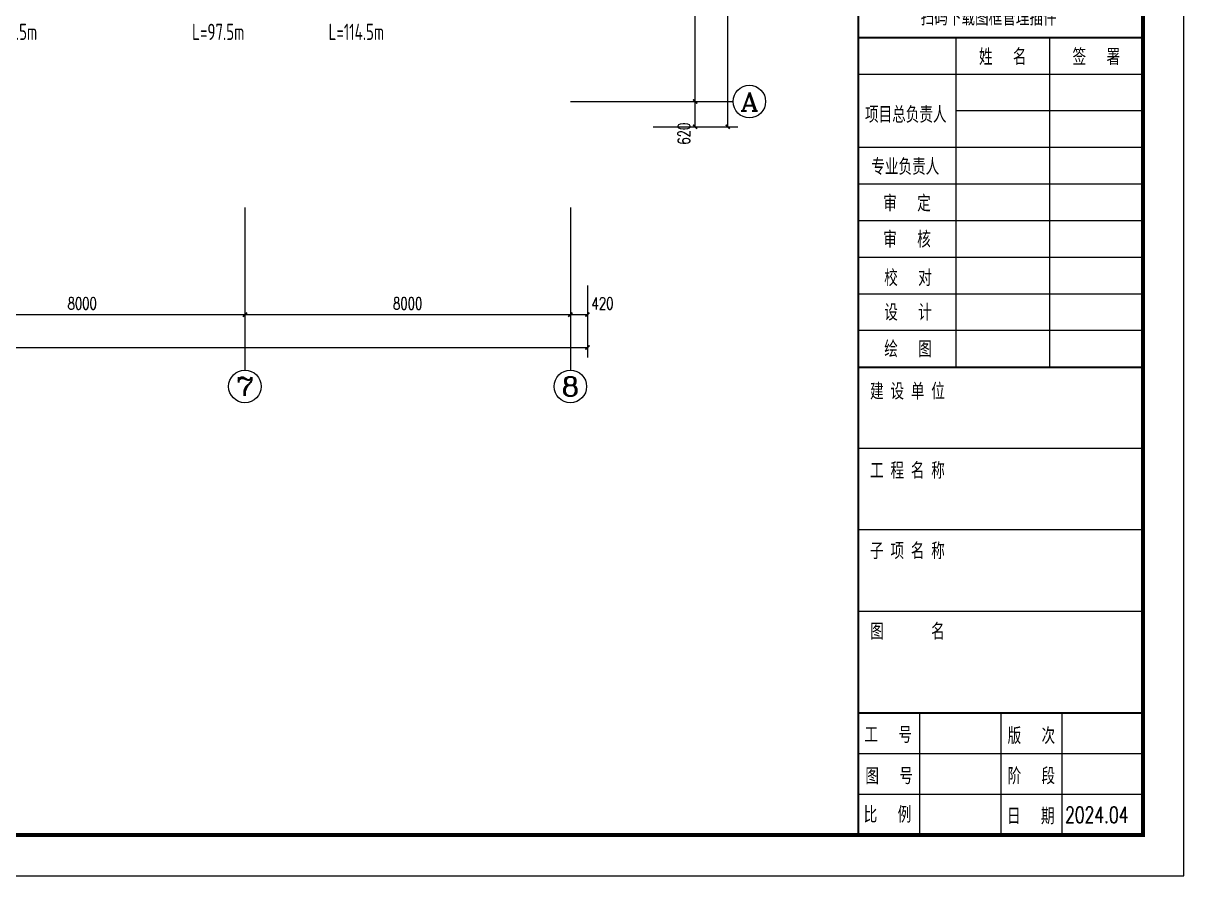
# Model space of a CAD drawing. Extents: x 2430460 to 2514560, y -608375 to -364775.
# Drawn here: x 2486032 to 2514560, y -485575 to -464617 of the extents above; entities that cross this region are included whole.
import ezdxf
from ezdxf.enums import TextEntityAlignment as Align

# ---------------------------------------------------------------- set-up
doc = ezdxf.new("R2018")
doc.units = 0
doc.header["$LTSCALE"] = 1000
doc.header["$MEASUREMENT"] = 0
for name, color, linetype in [('AXIS', 3, 'Continuous'), ('AXIS_TEXT', 7, 'Continuous'), ('PUB_DIM', 3, 'Continuous'), ('TK', 4, 'Continuous')]:
    doc.layers.add(name, color=color, linetype=linetype)
doc.styles.add('26#标准$0$TSSD_REIN', font='Tssdeng.shx', dxfattribs={"width": 0.7, "bigfont": 'tssdchn.shx'})
doc.styles.add('_TCH_AXIS', font='COMPLEX', dxfattribs={"bigfont": 'GBCBIG'})
doc.styles.add('_TCH_DIM_T3', font='SIMPLEX', dxfattribs={"width": 0.705882, "bigfont": 'GBCBIG'})
doc.styles.add('COMPLEX', font='COMPLEX')
doc.styles.add('HZTXT1', font='romans.shx', dxfattribs={"width": 0.7, "bigfont": 'GBHZFS.SHX'})
doc.styles.get("Standard").update_dxf_attribs({"font": 'gbenor.shx', "bigfont": 'gbcbig.shx'})
doc.styles.add('黑体', font='simhei.ttf')
doc.dimstyles.new('_TCH_ARCH&&100', dxfattribs={"dimtxt": 297.5, "dimasz": 100, "dimexe": 250, "dimexo": 300, "dimgap": 126.25, "dimtad": 1, "dimdec": 0, "dimzin": 0, "dimdsep": 46, "dimtxsty": '_TCH_DIM_T3', "dimblk": 'ARCHTICK', "dimcen": 0.09, "dimclrt": 7, "dimazin": 2, "dimtfac": 1, "dimtdec": 0, "dimtix": 1, "dimtmove": 2, "dimatfit": 3, "dimfxl": 30, "dimtolj": 1, "dimtzin": 0, "dimarcsym": 0})

# ---------------------------------------------------------------- blocks, each defined once
blk = doc.blocks.new('_ArchTick')
at = {"color": 0, "linetype": 'ByBlock', "const_width": 0.4}
blk.add_lwpolyline([(-0.5, -0.5), (0.5, 0.5)], dxfattribs=at)
blk = doc.blocks.new('*D102')
at = {"layer": 'Defpoints', "color": 0, "transparency": 16777216}
for p in [(17435, 3360), (18767, 3360), (17435, -2640)]:
    blk.add_point(p, dxfattribs=at)
at = {"layer": 'PUB_DIM', "color": 0, "lineweight": -2, "transparency": 16777216}
for p, q in [((17735, 3360), (19017, 3360)), ((18767, -2640), (18767, 3360)), ((17735, -2640), (19017, -2640))]:
    blk.add_line(p, q, dxfattribs=at)
at = {"layer": 'PUB_DIM', "color": 0, "lineweight": -2, "transparency": 16777216, "xscale": 100, "yscale": 100, "zscale": 100}
for p, rotation in [((18767, 3360), 90), ((18767, -2640), 270)]:
    blk.add_blockref('_ArchTick', p, dxfattribs=dict(at, rotation=rotation))
at = {"layer": 'PUB_DIM', "color": 7, "transparency": 16777216, "insert": (18492, 360), "char_height": 297.5, "attachment_point": 5, "rotation": 90, "style": '_TCH_DIM_T3'}
blk.add_mtext('\\A1;6000', dxfattribs=at)
blk = doc.blocks.new('*D103')
at = {"layer": 'Defpoints', "color": 0, "transparency": 16777216}
for p in [(17435, -2640), (18767, -2640), (17435, -3260)]:
    blk.add_point(p, dxfattribs=at)
at = {"layer": 'PUB_DIM', "color": 0, "lineweight": -2, "transparency": 16777216}
for p, q in [((17735, -2640), (19017, -2640)), ((18767, -3260), (18767, -2640)), ((17735, -3260), (19017, -3260))]:
    blk.add_line(p, q, dxfattribs=at)
at = {"layer": 'PUB_DIM', "color": 0, "lineweight": -2, "transparency": 16777216, "xscale": 100, "yscale": 100, "zscale": 100}
for p, rotation in [((18767, -2640), 90), ((18767, -3260), 270)]:
    blk.add_blockref('_ArchTick', p, dxfattribs=dict(at, rotation=rotation))
at = {"layer": 'PUB_DIM', "color": 7, "transparency": 16777216, "insert": (18492, -3430), "char_height": 297.5, "attachment_point": 5, "rotation": 90, "style": '_TCH_DIM_T3'}
blk.add_mtext('\\A1;620', dxfattribs=at)
blk = doc.blocks.new('*D104')
at = {"layer": 'Defpoints', "color": 0, "transparency": 16777216}
for p in [(18395, 27780), (19567, 27780), (18395, -3260)]:
    blk.add_point(p, dxfattribs=at)
at = {"layer": 'PUB_DIM', "color": 0, "lineweight": -2, "transparency": 16777216}
for p, q in [((18695, 27780), (19817, 27780)), ((19567, -3260), (19567, 27780)), ((18695, -3260), (19817, -3260))]:
    blk.add_line(p, q, dxfattribs=at)
at = {"layer": 'PUB_DIM', "color": 0, "lineweight": -2, "transparency": 16777216, "xscale": 100, "yscale": 100, "zscale": 100}
for p, rotation in [((19567, 27780), 90), ((19567, -3260), 270)]:
    blk.add_blockref('_ArchTick', p, dxfattribs=dict(at, rotation=rotation))
at = {"layer": 'PUB_DIM', "color": 7, "transparency": 16777216, "insert": (19292, 12260), "char_height": 297.5, "attachment_point": 5, "rotation": 90, "style": '_TCH_DIM_T3'}
blk.add_mtext('\\A1;31040', dxfattribs=at)
blk = doc.blocks.new('*D119')
at = {"layer": 'Defpoints', "color": 0, "transparency": 16777216}
for p in [(-300, -6861), (7700, -6861), (7700, -7878)]:
    blk.add_point(p, dxfattribs=at)
at = {"layer": 'PUB_DIM', "color": 0, "lineweight": -2, "transparency": 16777216}
for p, q in [((-300, -7161), (-300, -8128)), ((7700, -7161), (7700, -8128)), ((-300, -7878), (7700, -7878))]:
    blk.add_line(p, q, dxfattribs=at)
at = {"layer": 'PUB_DIM', "color": 0, "lineweight": -2, "transparency": 16777216, "xscale": 100, "yscale": 100, "zscale": 100, "rotation": 180}
blk.add_blockref('_ArchTick', (-300, -7878), dxfattribs=at)
at = {"layer": 'PUB_DIM', "color": 0, "lineweight": -2, "transparency": 16777216, "xscale": 100, "yscale": 100, "zscale": 100}
blk.add_blockref('_ArchTick', (7700, -7878), dxfattribs=at)
at = {"layer": 'PUB_DIM', "color": 7, "transparency": 16777216, "insert": (3700, -7603), "char_height": 297.5, "attachment_point": 5, "style": '_TCH_DIM_T3'}
blk.add_mtext('\\A1;8000', dxfattribs=at)
blk = doc.blocks.new('*D120')
at = {"layer": 'Defpoints', "color": 0, "transparency": 16777216}
for p in [(7700, -6861), (15700, -6861), (15700, -7878)]:
    blk.add_point(p, dxfattribs=at)
at = {"layer": 'PUB_DIM', "color": 0, "lineweight": -2, "transparency": 16777216}
for p, q in [((7700, -7161), (7700, -8128)), ((15700, -7161), (15700, -8128)), ((7700, -7878), (15700, -7878))]:
    blk.add_line(p, q, dxfattribs=at)
at = {"layer": 'PUB_DIM', "color": 0, "lineweight": -2, "transparency": 16777216, "xscale": 100, "yscale": 100, "zscale": 100, "rotation": 180}
blk.add_blockref('_ArchTick', (7700, -7878), dxfattribs=at)
at = {"layer": 'PUB_DIM', "color": 0, "lineweight": -2, "transparency": 16777216, "xscale": 100, "yscale": 100, "zscale": 100}
blk.add_blockref('_ArchTick', (15700, -7878), dxfattribs=at)
at = {"layer": 'PUB_DIM', "color": 7, "transparency": 16777216, "insert": (11700, -7603), "char_height": 297.5, "attachment_point": 5, "style": '_TCH_DIM_T3'}
blk.add_mtext('\\A1;8000', dxfattribs=at)
blk = doc.blocks.new('*D121')
at = {"layer": 'Defpoints', "color": 0, "transparency": 16777216}
for p in [(15700, -6861), (16120, -6861), (16120, -7878)]:
    blk.add_point(p, dxfattribs=at)
at = {"layer": 'PUB_DIM', "color": 0, "lineweight": -2, "transparency": 16777216}
for p, q in [((15700, -7161), (15700, -8128)), ((16120, -7161), (16120, -8128)), ((15700, -7878), (16120, -7878))]:
    blk.add_line(p, q, dxfattribs=at)
at = {"layer": 'PUB_DIM', "color": 0, "lineweight": -2, "transparency": 16777216, "xscale": 100, "yscale": 100, "zscale": 100, "rotation": 180}
blk.add_blockref('_ArchTick', (15700, -7878), dxfattribs=at)
at = {"layer": 'PUB_DIM', "color": 0, "lineweight": -2, "transparency": 16777216, "xscale": 100, "yscale": 100, "zscale": 100}
blk.add_blockref('_ArchTick', (16120, -7878), dxfattribs=at)
at = {"layer": 'PUB_DIM', "color": 7, "transparency": 16777216, "insert": (16490, -7603), "char_height": 297.5, "attachment_point": 5, "style": '_TCH_DIM_T3'}
blk.add_mtext('\\A1;420', dxfattribs=at)
blk = doc.blocks.new('*D122')
at = {"layer": 'Defpoints', "color": 0, "transparency": 16777216}
for p in [(-40720, -7643), (16120, -7643), (16120, -8685)]:
    blk.add_point(p, dxfattribs=at)
at = {"layer": 'PUB_DIM', "color": 0, "lineweight": -2, "transparency": 16777216}
for p, q in [((-40720, -7943), (-40720, -8935)), ((16120, -7943), (16120, -8935)), ((-40720, -8685), (16120, -8685))]:
    blk.add_line(p, q, dxfattribs=at)
at = {"layer": 'PUB_DIM', "color": 0, "lineweight": -2, "transparency": 16777216, "xscale": 100, "yscale": 100, "zscale": 100, "rotation": 180}
blk.add_blockref('_ArchTick', (-40720, -8685), dxfattribs=at)
at = {"layer": 'PUB_DIM', "color": 0, "lineweight": -2, "transparency": 16777216, "xscale": 100, "yscale": 100, "zscale": 100}
blk.add_blockref('_ArchTick', (16120, -8685), dxfattribs=at)
at = {"layer": 'PUB_DIM', "color": 7, "transparency": 16777216, "insert": (-12300, -8410), "char_height": 297.5, "attachment_point": 5, "style": '_TCH_DIM_T3'}
blk.add_mtext('\\A1;56840', dxfattribs=at)
blk = doc.blocks.new('*D213')
at = {"layer": 'Defpoints', "color": 0, "transparency": 16777216}
for p in [(17435, 3360), (18767, 3360), (17435, -2640)]:
    blk.add_point(p, dxfattribs=at)
at = {"layer": 'PUB_DIM', "color": 0, "lineweight": -2, "transparency": 16777216}
for p, q in [((17735, 3360), (19017, 3360)), ((18767, -2640), (18767, 3360)), ((17735, -2640), (19017, -2640))]:
    blk.add_line(p, q, dxfattribs=at)
at = {"layer": 'PUB_DIM', "color": 0, "lineweight": -2, "transparency": 16777216, "xscale": 100, "yscale": 100, "zscale": 100}
for p, rotation in [((18767, 3360), 90), ((18767, -2640), 270)]:
    blk.add_blockref('_ArchTick', p, dxfattribs=dict(at, rotation=rotation))
at = {"layer": 'PUB_DIM', "color": 7, "transparency": 16777216, "insert": (18492, 360), "char_height": 297.5, "attachment_point": 5, "rotation": 90, "style": '_TCH_DIM_T3'}
blk.add_mtext('\\A1;6000', dxfattribs=at)
blk = doc.blocks.new('*D214')
at = {"layer": 'Defpoints', "color": 0, "transparency": 16777216}
for p in [(17435, -2640), (18767, -2640), (17435, -3260)]:
    blk.add_point(p, dxfattribs=at)
at = {"layer": 'PUB_DIM', "color": 0, "lineweight": -2, "transparency": 16777216}
for p, q in [((17735, -2640), (19017, -2640)), ((18767, -3260), (18767, -2640)), ((17735, -3260), (19017, -3260))]:
    blk.add_line(p, q, dxfattribs=at)
at = {"layer": 'PUB_DIM', "color": 0, "lineweight": -2, "transparency": 16777216, "xscale": 100, "yscale": 100, "zscale": 100}
for p, rotation in [((18767, -2640), 90), ((18767, -3260), 270)]:
    blk.add_blockref('_ArchTick', p, dxfattribs=dict(at, rotation=rotation))
at = {"layer": 'PUB_DIM', "color": 7, "transparency": 16777216, "insert": (18492, -3430), "char_height": 297.5, "attachment_point": 5, "rotation": 90, "style": '_TCH_DIM_T3'}
blk.add_mtext('\\A1;620', dxfattribs=at)
blk = doc.blocks.new('*D215')
at = {"layer": 'Defpoints', "color": 0, "transparency": 16777216}
for p in [(18395, 27780), (19567, 27780), (18395, -3260)]:
    blk.add_point(p, dxfattribs=at)
at = {"layer": 'PUB_DIM', "color": 0, "lineweight": -2, "transparency": 16777216}
for p, q in [((18695, 27780), (19817, 27780)), ((19567, -3260), (19567, 27780)), ((18695, -3260), (19817, -3260))]:
    blk.add_line(p, q, dxfattribs=at)
at = {"layer": 'PUB_DIM', "color": 0, "lineweight": -2, "transparency": 16777216, "xscale": 100, "yscale": 100, "zscale": 100}
for p, rotation in [((19567, 27780), 90), ((19567, -3260), 270)]:
    blk.add_blockref('_ArchTick', p, dxfattribs=dict(at, rotation=rotation))
at = {"layer": 'PUB_DIM', "color": 7, "transparency": 16777216, "insert": (19292, 12260), "char_height": 297.5, "attachment_point": 5, "rotation": 90, "style": '_TCH_DIM_T3'}
blk.add_mtext('\\A1;31040', dxfattribs=at)
blk = doc.blocks.new('*D230')
at = {"layer": 'Defpoints', "color": 0, "transparency": 16777216}
for p in [(-300, -6861), (7700, -6861), (7700, -7878)]:
    blk.add_point(p, dxfattribs=at)
at = {"layer": 'PUB_DIM', "color": 0, "lineweight": -2, "transparency": 16777216}
for p, q in [((-300, -7161), (-300, -8128)), ((7700, -7161), (7700, -8128)), ((-300, -7878), (7700, -7878))]:
    blk.add_line(p, q, dxfattribs=at)
at = {"layer": 'PUB_DIM', "color": 0, "lineweight": -2, "transparency": 16777216, "xscale": 100, "yscale": 100, "zscale": 100, "rotation": 180}
blk.add_blockref('_ArchTick', (-300, -7878), dxfattribs=at)
at = {"layer": 'PUB_DIM', "color": 0, "lineweight": -2, "transparency": 16777216, "xscale": 100, "yscale": 100, "zscale": 100}
blk.add_blockref('_ArchTick', (7700, -7878), dxfattribs=at)
at = {"layer": 'PUB_DIM', "color": 7, "transparency": 16777216, "insert": (3700, -7603), "char_height": 297.5, "attachment_point": 5, "style": '_TCH_DIM_T3'}
blk.add_mtext('\\A1;8000', dxfattribs=at)
blk = doc.blocks.new('*D231')
at = {"layer": 'Defpoints', "color": 0, "transparency": 16777216}
for p in [(7700, -6861), (15700, -6861), (15700, -7878)]:
    blk.add_point(p, dxfattribs=at)
at = {"layer": 'PUB_DIM', "color": 0, "lineweight": -2, "transparency": 16777216}
for p, q in [((7700, -7161), (7700, -8128)), ((15700, -7161), (15700, -8128)), ((7700, -7878), (15700, -7878))]:
    blk.add_line(p, q, dxfattribs=at)
at = {"layer": 'PUB_DIM', "color": 0, "lineweight": -2, "transparency": 16777216, "xscale": 100, "yscale": 100, "zscale": 100, "rotation": 180}
blk.add_blockref('_ArchTick', (7700, -7878), dxfattribs=at)
at = {"layer": 'PUB_DIM', "color": 0, "lineweight": -2, "transparency": 16777216, "xscale": 100, "yscale": 100, "zscale": 100}
blk.add_blockref('_ArchTick', (15700, -7878), dxfattribs=at)
at = {"layer": 'PUB_DIM', "color": 7, "transparency": 16777216, "insert": (11700, -7603), "char_height": 297.5, "attachment_point": 5, "style": '_TCH_DIM_T3'}
blk.add_mtext('\\A1;8000', dxfattribs=at)
blk = doc.blocks.new('*D232')
at = {"layer": 'Defpoints', "color": 0, "transparency": 16777216}
for p in [(15700, -6861), (16120, -6861), (16120, -7878)]:
    blk.add_point(p, dxfattribs=at)
at = {"layer": 'PUB_DIM', "color": 0, "lineweight": -2, "transparency": 16777216}
for p, q in [((15700, -7161), (15700, -8128)), ((16120, -7161), (16120, -8128)), ((15700, -7878), (16120, -7878))]:
    blk.add_line(p, q, dxfattribs=at)
at = {"layer": 'PUB_DIM', "color": 0, "lineweight": -2, "transparency": 16777216, "xscale": 100, "yscale": 100, "zscale": 100, "rotation": 180}
blk.add_blockref('_ArchTick', (15700, -7878), dxfattribs=at)
at = {"layer": 'PUB_DIM', "color": 0, "lineweight": -2, "transparency": 16777216, "xscale": 100, "yscale": 100, "zscale": 100}
blk.add_blockref('_ArchTick', (16120, -7878), dxfattribs=at)
at = {"layer": 'PUB_DIM', "color": 7, "transparency": 16777216, "insert": (16490, -7603), "char_height": 297.5, "attachment_point": 5, "style": '_TCH_DIM_T3'}
blk.add_mtext('\\A1;420', dxfattribs=at)
blk = doc.blocks.new('*D233')
at = {"layer": 'Defpoints', "color": 0, "transparency": 16777216}
for p in [(-40720, -7643), (16120, -7643), (16120, -8685)]:
    blk.add_point(p, dxfattribs=at)
at = {"layer": 'PUB_DIM', "color": 0, "lineweight": -2, "transparency": 16777216}
for p, q in [((-40720, -7943), (-40720, -8935)), ((16120, -7943), (16120, -8935)), ((-40720, -8685), (16120, -8685))]:
    blk.add_line(p, q, dxfattribs=at)
at = {"layer": 'PUB_DIM', "color": 0, "lineweight": -2, "transparency": 16777216, "xscale": 100, "yscale": 100, "zscale": 100, "rotation": 180}
blk.add_blockref('_ArchTick', (-40720, -8685), dxfattribs=at)
at = {"layer": 'PUB_DIM', "color": 0, "lineweight": -2, "transparency": 16777216, "xscale": 100, "yscale": 100, "zscale": 100}
blk.add_blockref('_ArchTick', (16120, -8685), dxfattribs=at)
at = {"layer": 'PUB_DIM', "color": 7, "transparency": 16777216, "insert": (-12300, -8410), "char_height": 297.5, "attachment_point": 5, "style": '_TCH_DIM_T3'}
blk.add_mtext('\\A1;56840', dxfattribs=at)
blk = doc.blocks.new('*D324')
at = {"layer": 'Defpoints', "color": 0, "transparency": 16777216}
for p in [(17435, 3360), (18767, 3360), (17435, -2640)]:
    blk.add_point(p, dxfattribs=at)
at = {"layer": 'PUB_DIM', "color": 0, "lineweight": -2, "transparency": 16777216}
for p, q in [((17735, 3360), (19017, 3360)), ((18767, -2640), (18767, 3360)), ((17735, -2640), (19017, -2640))]:
    blk.add_line(p, q, dxfattribs=at)
at = {"layer": 'PUB_DIM', "color": 0, "lineweight": -2, "transparency": 16777216, "xscale": 100, "yscale": 100, "zscale": 100}
for p, rotation in [((18767, 3360), 90), ((18767, -2640), 270)]:
    blk.add_blockref('_ArchTick', p, dxfattribs=dict(at, rotation=rotation))
at = {"layer": 'PUB_DIM', "color": 7, "transparency": 16777216, "insert": (18492, 360), "char_height": 297.5, "attachment_point": 5, "rotation": 90, "style": '_TCH_DIM_T3'}
blk.add_mtext('\\A1;6000', dxfattribs=at)
blk = doc.blocks.new('*D325')
at = {"layer": 'Defpoints', "color": 0, "transparency": 16777216}
for p in [(17435, -2640), (18767, -2640), (17435, -3260)]:
    blk.add_point(p, dxfattribs=at)
at = {"layer": 'PUB_DIM', "color": 0, "lineweight": -2, "transparency": 16777216}
for p, q in [((17735, -2640), (19017, -2640)), ((18767, -3260), (18767, -2640)), ((17735, -3260), (19017, -3260))]:
    blk.add_line(p, q, dxfattribs=at)
at = {"layer": 'PUB_DIM', "color": 0, "lineweight": -2, "transparency": 16777216, "xscale": 100, "yscale": 100, "zscale": 100}
for p, rotation in [((18767, -2640), 90), ((18767, -3260), 270)]:
    blk.add_blockref('_ArchTick', p, dxfattribs=dict(at, rotation=rotation))
at = {"layer": 'PUB_DIM', "color": 7, "transparency": 16777216, "insert": (18492, -3430), "char_height": 297.5, "attachment_point": 5, "rotation": 90, "style": '_TCH_DIM_T3'}
blk.add_mtext('\\A1;620', dxfattribs=at)
blk = doc.blocks.new('*D326')
at = {"layer": 'Defpoints', "color": 0, "transparency": 16777216}
for p in [(18395, 27780), (19567, 27780), (18395, -3260)]:
    blk.add_point(p, dxfattribs=at)
at = {"layer": 'PUB_DIM', "color": 0, "lineweight": -2, "transparency": 16777216}
for p, q in [((18695, 27780), (19817, 27780)), ((19567, -3260), (19567, 27780)), ((18695, -3260), (19817, -3260))]:
    blk.add_line(p, q, dxfattribs=at)
at = {"layer": 'PUB_DIM', "color": 0, "lineweight": -2, "transparency": 16777216, "xscale": 100, "yscale": 100, "zscale": 100}
for p, rotation in [((19567, 27780), 90), ((19567, -3260), 270)]:
    blk.add_blockref('_ArchTick', p, dxfattribs=dict(at, rotation=rotation))
at = {"layer": 'PUB_DIM', "color": 7, "transparency": 16777216, "insert": (19292, 12260), "char_height": 297.5, "attachment_point": 5, "rotation": 90, "style": '_TCH_DIM_T3'}
blk.add_mtext('\\A1;31040', dxfattribs=at)
blk = doc.blocks.new('*D341')
at = {"layer": 'Defpoints', "color": 0, "transparency": 16777216}
for p in [(-300, -6861), (7700, -6861), (7700, -7878)]:
    blk.add_point(p, dxfattribs=at)
at = {"layer": 'PUB_DIM', "color": 0, "lineweight": -2, "transparency": 16777216}
for p, q in [((-300, -7161), (-300, -8128)), ((7700, -7161), (7700, -8128)), ((-300, -7878), (7700, -7878))]:
    blk.add_line(p, q, dxfattribs=at)
at = {"layer": 'PUB_DIM', "color": 0, "lineweight": -2, "transparency": 16777216, "xscale": 100, "yscale": 100, "zscale": 100, "rotation": 180}
blk.add_blockref('_ArchTick', (-300, -7878), dxfattribs=at)
at = {"layer": 'PUB_DIM', "color": 0, "lineweight": -2, "transparency": 16777216, "xscale": 100, "yscale": 100, "zscale": 100}
blk.add_blockref('_ArchTick', (7700, -7878), dxfattribs=at)
at = {"layer": 'PUB_DIM', "color": 7, "transparency": 16777216, "insert": (3700, -7603), "char_height": 297.5, "attachment_point": 5, "style": '_TCH_DIM_T3'}
blk.add_mtext('\\A1;8000', dxfattribs=at)
blk = doc.blocks.new('*D342')
at = {"layer": 'Defpoints', "color": 0, "transparency": 16777216}
for p in [(7700, -6861), (15700, -6861), (15700, -7878)]:
    blk.add_point(p, dxfattribs=at)
at = {"layer": 'PUB_DIM', "color": 0, "lineweight": -2, "transparency": 16777216}
for p, q in [((7700, -7161), (7700, -8128)), ((15700, -7161), (15700, -8128)), ((7700, -7878), (15700, -7878))]:
    blk.add_line(p, q, dxfattribs=at)
at = {"layer": 'PUB_DIM', "color": 0, "lineweight": -2, "transparency": 16777216, "xscale": 100, "yscale": 100, "zscale": 100, "rotation": 180}
blk.add_blockref('_ArchTick', (7700, -7878), dxfattribs=at)
at = {"layer": 'PUB_DIM', "color": 0, "lineweight": -2, "transparency": 16777216, "xscale": 100, "yscale": 100, "zscale": 100}
blk.add_blockref('_ArchTick', (15700, -7878), dxfattribs=at)
at = {"layer": 'PUB_DIM', "color": 7, "transparency": 16777216, "insert": (11700, -7603), "char_height": 297.5, "attachment_point": 5, "style": '_TCH_DIM_T3'}
blk.add_mtext('\\A1;8000', dxfattribs=at)
blk = doc.blocks.new('*D343')
at = {"layer": 'Defpoints', "color": 0, "transparency": 16777216}
for p in [(15700, -6861), (16120, -6861), (16120, -7878)]:
    blk.add_point(p, dxfattribs=at)
at = {"layer": 'PUB_DIM', "color": 0, "lineweight": -2, "transparency": 16777216}
for p, q in [((15700, -7161), (15700, -8128)), ((16120, -7161), (16120, -8128)), ((15700, -7878), (16120, -7878))]:
    blk.add_line(p, q, dxfattribs=at)
at = {"layer": 'PUB_DIM', "color": 0, "lineweight": -2, "transparency": 16777216, "xscale": 100, "yscale": 100, "zscale": 100, "rotation": 180}
blk.add_blockref('_ArchTick', (15700, -7878), dxfattribs=at)
at = {"layer": 'PUB_DIM', "color": 0, "lineweight": -2, "transparency": 16777216, "xscale": 100, "yscale": 100, "zscale": 100}
blk.add_blockref('_ArchTick', (16120, -7878), dxfattribs=at)
at = {"layer": 'PUB_DIM', "color": 7, "transparency": 16777216, "insert": (16490, -7603), "char_height": 297.5, "attachment_point": 5, "style": '_TCH_DIM_T3'}
blk.add_mtext('\\A1;420', dxfattribs=at)
blk = doc.blocks.new('*D344')
at = {"layer": 'Defpoints', "color": 0, "transparency": 16777216}
for p in [(-40720, -7643), (16120, -7643), (16120, -8685)]:
    blk.add_point(p, dxfattribs=at)
at = {"layer": 'PUB_DIM', "color": 0, "lineweight": -2, "transparency": 16777216}
for p, q in [((-40720, -7943), (-40720, -8935)), ((16120, -7943), (16120, -8935)), ((-40720, -8685), (16120, -8685))]:
    blk.add_line(p, q, dxfattribs=at)
at = {"layer": 'PUB_DIM', "color": 0, "lineweight": -2, "transparency": 16777216, "xscale": 100, "yscale": 100, "zscale": 100, "rotation": 180}
blk.add_blockref('_ArchTick', (-40720, -8685), dxfattribs=at)
at = {"layer": 'PUB_DIM', "color": 0, "lineweight": -2, "transparency": 16777216, "xscale": 100, "yscale": 100, "zscale": 100}
blk.add_blockref('_ArchTick', (16120, -8685), dxfattribs=at)
at = {"layer": 'PUB_DIM', "color": 7, "transparency": 16777216, "insert": (-12300, -8410), "char_height": 297.5, "attachment_point": 5, "style": '_TCH_DIM_T3'}
blk.add_mtext('\\A1;56840', dxfattribs=at)
blk = doc.blocks.new('*D432')
at = {"layer": 'Defpoints', "color": 0, "transparency": 16777216}
for p in [(17435, 3360), (18767, 3360), (17435, -2640)]:
    blk.add_point(p, dxfattribs=at)
at = {"layer": 'PUB_DIM', "color": 0, "lineweight": -2, "transparency": 16777216}
for p, q in [((17735, 3360), (19017, 3360)), ((18767, -2640), (18767, 3360)), ((17735, -2640), (19017, -2640))]:
    blk.add_line(p, q, dxfattribs=at)
at = {"layer": 'PUB_DIM', "color": 0, "lineweight": -2, "transparency": 16777216, "xscale": 100, "yscale": 100, "zscale": 100}
for p, rotation in [((18767, 3360), 90), ((18767, -2640), 270)]:
    blk.add_blockref('_ArchTick', p, dxfattribs=dict(at, rotation=rotation))
at = {"layer": 'PUB_DIM', "color": 7, "transparency": 16777216, "insert": (18492, 360), "char_height": 297.5, "attachment_point": 5, "rotation": 90, "style": '_TCH_DIM_T3'}
blk.add_mtext('\\A1;6000', dxfattribs=at)
blk = doc.blocks.new('*D433')
at = {"layer": 'Defpoints', "color": 0, "transparency": 16777216}
for p in [(17435, -2640), (18767, -2640), (17435, -3260)]:
    blk.add_point(p, dxfattribs=at)
at = {"layer": 'PUB_DIM', "color": 0, "lineweight": -2, "transparency": 16777216}
for p, q in [((17735, -2640), (19017, -2640)), ((18767, -3260), (18767, -2640)), ((17735, -3260), (19017, -3260))]:
    blk.add_line(p, q, dxfattribs=at)
at = {"layer": 'PUB_DIM', "color": 0, "lineweight": -2, "transparency": 16777216, "xscale": 100, "yscale": 100, "zscale": 100}
for p, rotation in [((18767, -2640), 90), ((18767, -3260), 270)]:
    blk.add_blockref('_ArchTick', p, dxfattribs=dict(at, rotation=rotation))
at = {"layer": 'PUB_DIM', "color": 7, "transparency": 16777216, "insert": (18492, -3430), "char_height": 297.5, "attachment_point": 5, "rotation": 90, "style": '_TCH_DIM_T3'}
blk.add_mtext('\\A1;620', dxfattribs=at)
blk = doc.blocks.new('*D434')
at = {"layer": 'Defpoints', "color": 0, "transparency": 16777216}
for p in [(18395, 27780), (19567, 27780), (18395, -3260)]:
    blk.add_point(p, dxfattribs=at)
at = {"layer": 'PUB_DIM', "color": 0, "lineweight": -2, "transparency": 16777216}
for p, q in [((18695, 27780), (19817, 27780)), ((19567, -3260), (19567, 27780)), ((18695, -3260), (19817, -3260))]:
    blk.add_line(p, q, dxfattribs=at)
at = {"layer": 'PUB_DIM', "color": 0, "lineweight": -2, "transparency": 16777216, "xscale": 100, "yscale": 100, "zscale": 100}
for p, rotation in [((19567, 27780), 90), ((19567, -3260), 270)]:
    blk.add_blockref('_ArchTick', p, dxfattribs=dict(at, rotation=rotation))
at = {"layer": 'PUB_DIM', "color": 7, "transparency": 16777216, "insert": (19292, 12260), "char_height": 297.5, "attachment_point": 5, "rotation": 90, "style": '_TCH_DIM_T3'}
blk.add_mtext('\\A1;31040', dxfattribs=at)
blk = doc.blocks.new('*D449')
at = {"layer": 'Defpoints', "color": 0, "transparency": 16777216}
for p in [(-300, -6861), (7700, -6861), (7700, -7878)]:
    blk.add_point(p, dxfattribs=at)
at = {"layer": 'PUB_DIM', "color": 0, "lineweight": -2, "transparency": 16777216}
for p, q in [((-300, -7161), (-300, -8128)), ((7700, -7161), (7700, -8128)), ((-300, -7878), (7700, -7878))]:
    blk.add_line(p, q, dxfattribs=at)
at = {"layer": 'PUB_DIM', "color": 0, "lineweight": -2, "transparency": 16777216, "xscale": 100, "yscale": 100, "zscale": 100, "rotation": 180}
blk.add_blockref('_ArchTick', (-300, -7878), dxfattribs=at)
at = {"layer": 'PUB_DIM', "color": 0, "lineweight": -2, "transparency": 16777216, "xscale": 100, "yscale": 100, "zscale": 100}
blk.add_blockref('_ArchTick', (7700, -7878), dxfattribs=at)
at = {"layer": 'PUB_DIM', "color": 7, "transparency": 16777216, "insert": (3700, -7603), "char_height": 297.5, "attachment_point": 5, "style": '_TCH_DIM_T3'}
blk.add_mtext('\\A1;8000', dxfattribs=at)
blk = doc.blocks.new('*D450')
at = {"layer": 'Defpoints', "color": 0, "transparency": 16777216}
for p in [(7700, -6861), (15700, -6861), (15700, -7878)]:
    blk.add_point(p, dxfattribs=at)
at = {"layer": 'PUB_DIM', "color": 0, "lineweight": -2, "transparency": 16777216}
for p, q in [((7700, -7161), (7700, -8128)), ((15700, -7161), (15700, -8128)), ((7700, -7878), (15700, -7878))]:
    blk.add_line(p, q, dxfattribs=at)
at = {"layer": 'PUB_DIM', "color": 0, "lineweight": -2, "transparency": 16777216, "xscale": 100, "yscale": 100, "zscale": 100, "rotation": 180}
blk.add_blockref('_ArchTick', (7700, -7878), dxfattribs=at)
at = {"layer": 'PUB_DIM', "color": 0, "lineweight": -2, "transparency": 16777216, "xscale": 100, "yscale": 100, "zscale": 100}
blk.add_blockref('_ArchTick', (15700, -7878), dxfattribs=at)
at = {"layer": 'PUB_DIM', "color": 7, "transparency": 16777216, "insert": (11700, -7603), "char_height": 297.5, "attachment_point": 5, "style": '_TCH_DIM_T3'}
blk.add_mtext('\\A1;8000', dxfattribs=at)
blk = doc.blocks.new('*D451')
at = {"layer": 'Defpoints', "color": 0, "transparency": 16777216}
for p in [(15700, -6861), (16120, -6861), (16120, -7878)]:
    blk.add_point(p, dxfattribs=at)
at = {"layer": 'PUB_DIM', "color": 0, "lineweight": -2, "transparency": 16777216}
for p, q in [((15700, -7161), (15700, -8128)), ((16120, -7161), (16120, -8128)), ((15700, -7878), (16120, -7878))]:
    blk.add_line(p, q, dxfattribs=at)
at = {"layer": 'PUB_DIM', "color": 0, "lineweight": -2, "transparency": 16777216, "xscale": 100, "yscale": 100, "zscale": 100, "rotation": 180}
blk.add_blockref('_ArchTick', (15700, -7878), dxfattribs=at)
at = {"layer": 'PUB_DIM', "color": 0, "lineweight": -2, "transparency": 16777216, "xscale": 100, "yscale": 100, "zscale": 100}
blk.add_blockref('_ArchTick', (16120, -7878), dxfattribs=at)
at = {"layer": 'PUB_DIM', "color": 7, "transparency": 16777216, "insert": (16490, -7603), "char_height": 297.5, "attachment_point": 5, "style": '_TCH_DIM_T3'}
blk.add_mtext('\\A1;420', dxfattribs=at)
blk = doc.blocks.new('*D452')
at = {"layer": 'Defpoints', "color": 0, "transparency": 16777216}
for p in [(-40720, -7643), (16120, -7643), (16120, -8685)]:
    blk.add_point(p, dxfattribs=at)
at = {"layer": 'PUB_DIM', "color": 0, "lineweight": -2, "transparency": 16777216}
for p, q in [((-40720, -7943), (-40720, -8935)), ((16120, -7943), (16120, -8935)), ((-40720, -8685), (16120, -8685))]:
    blk.add_line(p, q, dxfattribs=at)
at = {"layer": 'PUB_DIM', "color": 0, "lineweight": -2, "transparency": 16777216, "xscale": 100, "yscale": 100, "zscale": 100, "rotation": 180}
blk.add_blockref('_ArchTick', (-40720, -8685), dxfattribs=at)
at = {"layer": 'PUB_DIM', "color": 0, "lineweight": -2, "transparency": 16777216, "xscale": 100, "yscale": 100, "zscale": 100}
blk.add_blockref('_ArchTick', (16120, -8685), dxfattribs=at)
at = {"layer": 'PUB_DIM', "color": 7, "transparency": 16777216, "insert": (-12300, -8410), "char_height": 297.5, "attachment_point": 5, "style": '_TCH_DIM_T3'}
blk.add_mtext('\\A1;56840', dxfattribs=at)
blk = doc.blocks.new('_AXISO')
blk.add_circle((0, 0), 0.5)
at = {"layer": 'AXIS_TEXT', "style": 'COMPLEX', "width": 1.041667}
blk.add_attdef('A', text='', height=0.56, dxfattribs=at).set_placement((-0.25, -0.28), (0.25, -0.28), align=Align.FIT)
blk = doc.blocks.new('*U544')
at = {"color": 3}
blk.add_lwpolyline([(-84100, 0), (0, 0), (0, 59400), (-84100, 59400)], close=True, dxfattribs=at)
at = {"color": 3, "const_width": 100}
blk.add_lwpolyline([(-81600, 1000), (-1000, 1000), (-1000, 58400), (-81600, 58400)], close=True, dxfattribs=at)
at = {"layer": 'TK', "color": 2}
for p, q in [((-5600, 20600), (-5600, 12500)), ((-3300, 20600), (-3300, 12500)), ((-1000, 19700), (-8000, 19700)), ((-1000, 18800), (-5600, 18800)), ((-1000, 17900), (-8000, 17900)), ((-1000, 17000), (-8000, 17000)), ((-1000, 16100), (-8000, 16100)), ((-1000, 15200), (-8000, 15200)), ((-1000, 14300), (-8000, 14300)), ((-1000, 13400), (-8000, 13400)), ((-1000, 12500), (-8000, 12500)), ((-1000, 10500), (-8000, 10500)), ((-1000, 8500), (-8000, 8500)), ((-1000, 6500), (-8000, 6500)), ((-1000, 4000), (-8000, 4000)), ((-6500, 4000), (-6500, 1000)), ((-4500, 4000), (-4500, 1000)), ((-3000, 4000), (-3000, 1000)), ((-1000, 3000), (-8000, 3000)), ((-1000, 2000), (-8000, 2000))]:
    blk.add_line(p, q, dxfattribs=at)
at = {"layer": 'TK', "color": 2, "const_width": 50, "flags": 128}
for points in [[(-8000, 41000), (-8000, 1000)], [(-1000, 20600), (-8000, 20600)], [(-1000, 12500), (-8000, 12500)], [(-1000, 4000), (-8000, 4000)]]:
    blk.add_lwpolyline(points, dxfattribs=at)
at = {"layer": 'TK', "color": 1, "ltscale": 0.6, "style": '黑体', "width": 0.7}
blk.add_text('扫码下载图框管理插件', height=350, dxfattribs=at).set_placement((-6468, 20938))
at = {"layer": 'TK', "color": 2, "ltscale": 0.6, "style": '黑体', "width": 0.7}
for s, p in [('姓   名', (-4450, 20150)), ('签   署', (-2150, 20150))]:
    blk.add_text(s, height=350, dxfattribs=at).set_placement(p, align=Align.MIDDLE)
for s, p in [('项目总负责人', (-7837, 18547)), ('专业负责人', (-7681, 17267)), ('审   定', (-7388, 16367)), ('审   核', (-7388, 15481)), ('校   对', (-7363, 14533)), ('设   计', (-7363, 13685)), ('绘   图', (-7363, 12785)), ('建 设 单 位', (-7711, 11745)), ('工 程 名 称', (-7711, 9798)), ('子 项 名 称', (-7711, 7822)), ('图       名', (-7711, 5845)), ('工   号', (-7850, 3303)), ('版   次', (-4331, 3278)), ('图   号', (-7827, 2289)), ('阶   段', (-4331, 2289)), ('比   例', (-7868, 1342)), ('日   期', (-4346, 1303))]:
    blk.add_text(s, height=350, dxfattribs=at).set_placement(p)
at = {"layer": 'TK', "color": 4, "style": 'HZTXT1'}
for tag, height, width, p in [('项目负责1', 400, 0.6, (-4500, 19196)), ('项目负责2', 400, 0.6, (-4500, 18296)), ('专责', 400, 0.6, (-4500, 17396)), ('审定', 400, 0.6, (-4500, 16496)), ('审核', 400, 0.6, (-4500, 15596)), ('校对', 400, 0.6, (-4500, 14696)), ('设计', 400, 0.6, (-4500, 13796)), ('绘图', 400, 0.6, (-4500, 12896)), ('建设单位', 450, 0.6, (-4500, 11050)), ('工号', 400, 0.5, (-5501, 3507)), ('版次', 400, 0.7, (-2138, 3498)), ('阶段', 400, 0.7, (-2138, 2498)), ('比例', 400, 0.7, (-5491, 1513)), ('日期', 400, 0.7, (-2138, 1498))]:
    blk.add_attdef(tag, text='', height=height, dxfattribs=dict(at, width=width)).set_placement(p, align=Align.MIDDLE)
at = {"layer": 'TK', "color": 1, "lineweight": -3, "style": 'HZTXT1', "width": 0.6}
blk.add_attdef('工程名称', text='', height=450, dxfattribs=at).set_placement((-4500, 9050), align=Align.MIDDLE)
at = {"layer": 'TK', "color": 4, "lineweight": -3, "style": 'HZTXT1', "width": 0.6}
blk.add_attdef('子项名称', text='', height=450, dxfattribs=at).set_placement((-4500, 7050), align=Align.MIDDLE)
at = {"layer": 'TK', "color": 1, "lineweight": -3, "width": 0.6, "flags": 104}
blk.add_attdef('图名', text='', height=400, dxfattribs=at).set_placement((-4558, 4958), align=Align.MIDDLE_CENTER)
at = {"layer": 'TK', "color": 1, "style": 'HZTXT1', "width": 0.7}
blk.add_attdef('图号', text='', height=400, dxfattribs=at).set_placement((-5491, 2513), align=Align.MIDDLE)
blk = doc.blocks.new('A$C5D18424C')
at = {"layer": 'AXIS'}
for p, q in [((15700, -2640), (19700, -2640)), ((7700, -5243.8), (7700, -9243.8)), ((15700, -5243.8), (15700, -9243.8))]:
    blk.add_line(p, q, dxfattribs=at)
ref = blk.add_blockref('_AXISO', (20100, -2640), dxfattribs=dict(at, xscale=800, yscale=800, zscale=800))
ref.add_attrib('A', 'A', dxfattribs={"layer": 'AXIS_TEXT', "height": 452.5, "style": '_TCH_AXIS', "width": 1.166667}).set_placement((19873.7, -2866.2), (20326.3, -2866.2), align=Align.FIT)
ref = blk.add_blockref('_AXISO', (7700, -9643.8), dxfattribs=dict(at, xscale=800, yscale=800, zscale=800))
ref.add_attrib('A', '7', dxfattribs={"layer": 'AXIS_TEXT', "height": 452.5, "style": '_TCH_AXIS', "width": 1.5}).set_placement((7473.7, -9870.1), (7926.3, -9870.1), align=Align.FIT)
ref = blk.add_blockref('_AXISO', (15700, -9643.8), dxfattribs=dict(at, xscale=800, yscale=800, zscale=800))
ref.add_attrib('A', '8', dxfattribs={"layer": 'AXIS_TEXT', "height": 452.5, "style": '_TCH_AXIS', "width": 1.5}).set_placement((15473.7, -9870.1), (15926.3, -9870.1), align=Align.FIT)
at = {"layer": 'PUB_DIM'}
for p1, p2, distance, picture, middle in [((18394.6, -3260), (18394.6, 27780), -1172.6, '*D104', (19292.2, 12260)), ((18394.6, -3260), (18394.6, 27780), -1172.6, '*D215', (19292.2, 12260)), ((18394.6, -3260), (18394.6, 27780), -1172.6, '*D326', (19292.2, 12260)), ((18394.6, -3260), (18394.6, 27780), -1172.6, '*D434', (19292.2, 12260)), ((17435.2, -2640), (17435.2, 3360), -1332.2, '*D102', (18492.4, 360)), ((17435.2, -2640), (17435.2, 3360), -1332.2, '*D213', (18492.4, 360)), ((17435.2, -2640), (17435.2, 3360), -1332.2, '*D324', (18492.4, 360)), ((17435.2, -2640), (17435.2, 3360), -1332.2, '*D432', (18492.4, 360)), ((-300, -6861.4), (7700, -6861.4), -1017, '*D119', (3700, -7603.4)), ((-300, -6861.4), (7700, -6861.4), -1017, '*D230', (3700, -7603.4)), ((-300, -6861.4), (7700, -6861.4), -1017, '*D341', (3700, -7603.4)), ((-300, -6861.4), (7700, -6861.4), -1017, '*D449', (3700, -7603.4)), ((7700, -6861.4), (15700, -6861.4), -1017, '*D120', (11700, -7603.4)), ((7700, -6861.4), (15700, -6861.4), -1017, '*D231', (11700, -7603.4)), ((7700, -6861.4), (15700, -6861.4), -1017, '*D342', (11700, -7603.4)), ((7700, -6861.4), (15700, -6861.4), -1017, '*D450', (11700, -7603.4)), ((-40720, -7642.7), (16120, -7642.7), -1042.6, '*D122', (-12300, -8410.3)), ((-40720, -7642.7), (16120, -7642.7), -1042.6, '*D233', (-12300, -8410.3)), ((-40720, -7642.7), (16120, -7642.7), -1042.6, '*D344', (-12300, -8410.3)), ((-40720, -7642.7), (16120, -7642.7), -1042.6, '*D452', (-12300, -8410.3))]:
    dim = blk.add_aligned_dim(p1=p1, p2=p2, distance=distance, dimstyle='_TCH_ARCH&&100', dxfattribs=at)
    dim.commit()
    dim.dimension.update_dxf_attribs({"geometry": picture, "text_midpoint": middle})
for base, p1, p2, angle, picture, middle in [((18767.4, -2640), (17435.2, -3260), (17435.2, -2640), 90, '*D103', (18492.4, -3430)), ((18767.4, -2640), (17435.2, -3260), (17435.2, -2640), 90, '*D214', (18492.4, -3430)), ((18767.4, -2640), (17435.2, -3260), (17435.2, -2640), 90, '*D325', (18492.4, -3430)), ((18767.4, -2640), (17435.2, -3260), (17435.2, -2640), 90, '*D433', (18492.4, -3430)), ((16120, -7878.4), (15700, -6861.4), (16120, -6861.4), 360, '*D121', (16490, -7603.4)), ((16120, -7878.4), (15700, -6861.4), (16120, -6861.4), 360, '*D232', (16490, -7603.4)), ((16120, -7878.4), (15700, -6861.4), (16120, -6861.4), 360, '*D343', (16490, -7603.4)), ((16120, -7878.4), (15700, -6861.4), (16120, -6861.4), 360, '*D451', (16490, -7603.4))]:
    dim = blk.add_linear_dim(base=base, p1=p1, p2=p2, angle=angle, dimstyle='_TCH_ARCH&&100', dxfattribs=at)
    dim.commit()
    dim.dimension.update_dxf_attribs({"geometry": picture, "text_midpoint": middle, "dimtype": 129})

msp = doc.modelspace()

# ---------------------------------------------------------------- block references
ref = msp.add_blockref('*U544', (2514560.4, -485574.9))
ref.add_attrib('日期', '2024.04', dxfattribs={"layer": 'TK', "color": 4, "height": 400, "style": 'HZTXT1', "width": 0.7}).set_placement((2512422.3, -484076.5), align=Align.MIDDLE)
lines = msp.add_mtext('\\W0.6000;', dxfattribs={"layer": 'TK', "color": 1, "lineweight": -3, "insert": (2510001.9, -480617.2), "char_height": 2.5, "attachment_point": 1})
ref.add_attrib('图名', '', (2510001.9, -480617.2), dxfattribs={"flags": 104}).embed_mtext(lines)
msp.add_blockref('A$C5D18424C', (2483782, -463903.3))

# ---------------------------------------------------------------- texts
at = {"char_height": 400, "width": 1509.222, "attachment_point": 7, "style": '26#标准$0$TSSD_REIN'}
for s, insert in [('L=105.5m', (2484967.5, -465030.1)), ('L=97.5m', (2490186.1, -465030.1)), ('L=114.5m', (2493537.7, -465030.1))]:
    msp.add_mtext(s, dxfattribs=dict(at, insert=insert))

doc.saveas('drawing.dxf')
